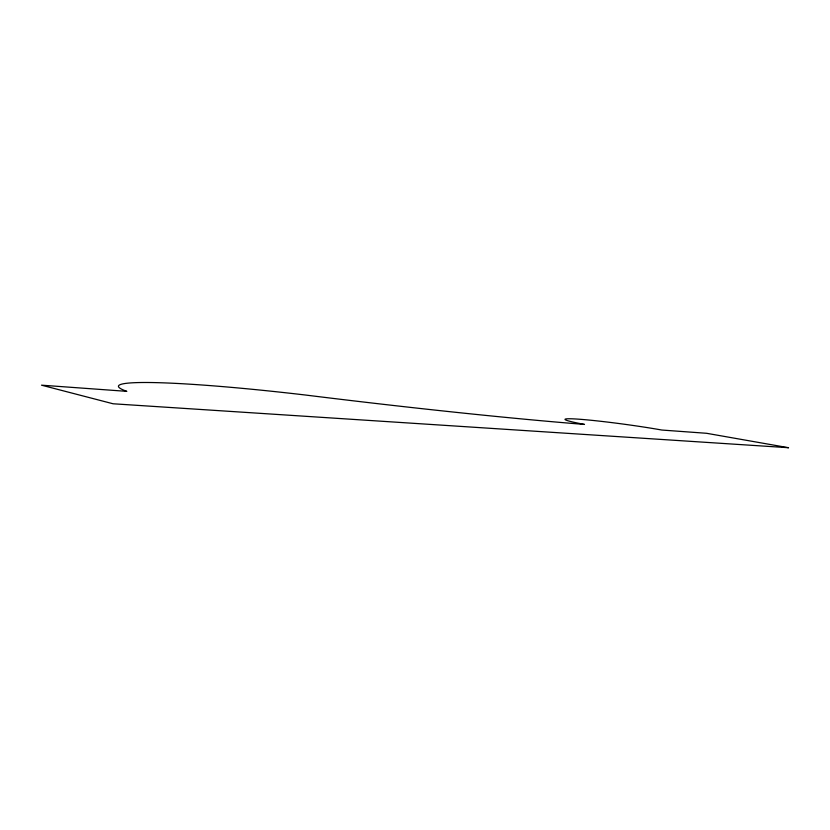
<?xml version="1.0" encoding="UTF-8"?>
<svg xmlns="http://www.w3.org/2000/svg" width="830" height="830" viewBox="0 0 830 830"><rect width="100%" height="100%" fill="white"/><g stroke="black" fill="none" stroke-linecap="round" stroke-linejoin="round"><path stroke-width="1.25" d="M788.5 447.712L113.088 403.774L41.5 385.172L126.824 391.355A201.783 14.037 7 0 1 305.575 395.038A405.642 18.146 7.1 0 0 584.496 424.421A60.829 3.216 7.8 0 1 579.133 419.212A60.829 3.216 7.8 0 1 661.873 430.044L706.569 433.291L788.5 447.712"/></g></svg>
